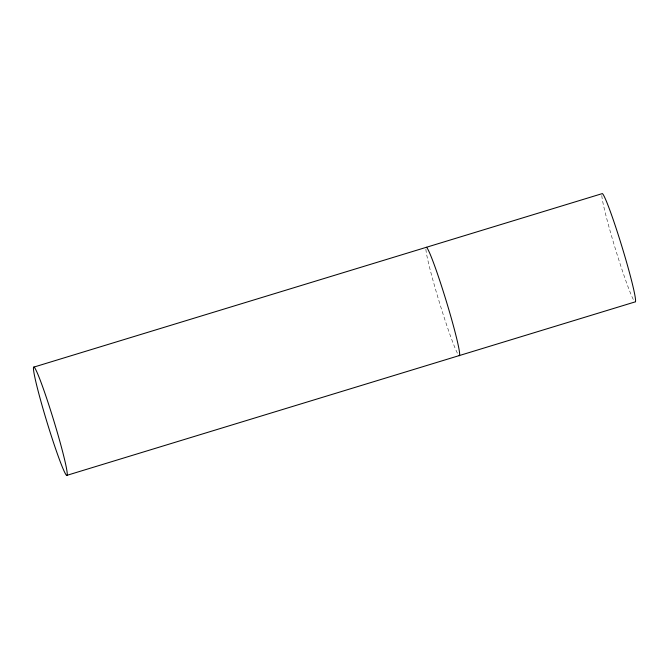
<?xml version="1.0" encoding="UTF-8"?>
<svg xmlns="http://www.w3.org/2000/svg" width="669" height="669" viewBox="0 0 669 669"><rect width="100%" height="100%" fill="white"/><g stroke="black" fill="none" stroke-linecap="round" stroke-linejoin="round"><path stroke-width="0.5" stroke-dasharray="3.35 2.51" d="M633.292 299.469A56.698 3.47 73 0 1 614.736 246.761A56.698 3.47 73 0 1 601.807 195.473M457.379 353.173A56.698 3.47 73 0 1 438.822 300.456A56.698 3.47 73 0 1 425.894 249.177"/><path stroke-width="1" d="M34.019 367.055L602.359 193.575A56.698 3.47 73 0 1 623.023 250.173A56.698 3.47 73 0 1 634.981 301.945L66.641 475.425A56.698 3.47 73 0 1 38.401 392.059A56.698 3.47 73 0 1 45.952 396.24A56.698 3.47 73 0 1 66.641 475.425M426.446 247.271A56.698 3.47 73 0 1 447.109 303.868A56.698 3.47 73 0 1 459.068 355.64"/></g></svg>
